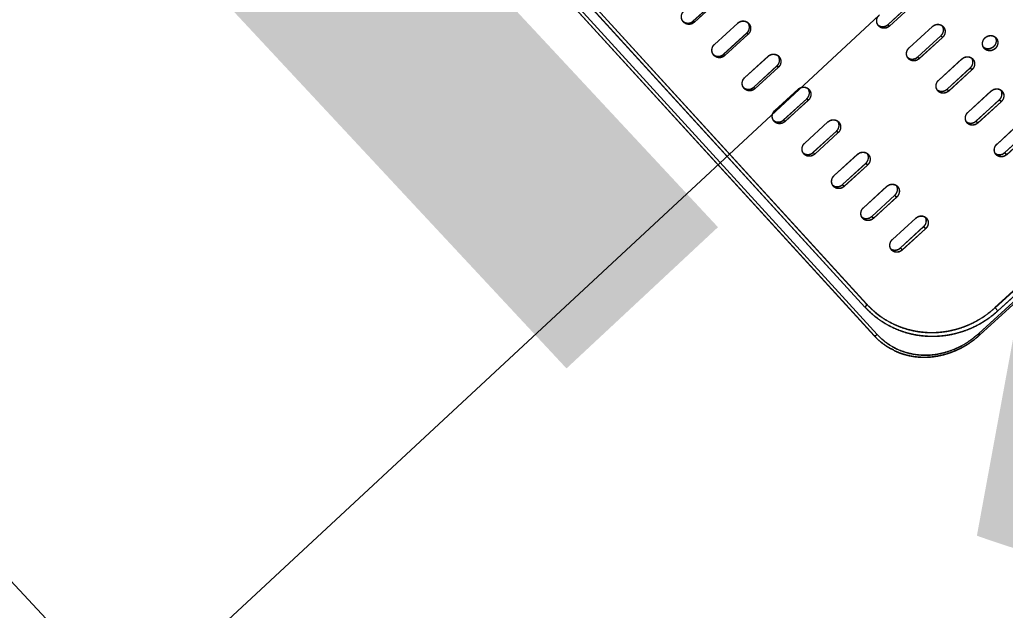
# Model space of a CAD drawing. Header units: millimetres. Extents: x -71377 to 516042, y -145869 to 441446.
# Drawn here: x 208129 to 208756, y 208768 to 209143 of the extents above; entities that cross this region are included whole.
import ezdxf

# ---------------------------------------------------------------- set-up
doc = ezdxf.new("R2010")
doc.units = ezdxf.units.MM
doc.header["$LTSCALE"] = 1000
doc.linetypes.add('_점선_M_', pattern=[3, 1.5, -1.5])
doc.linetypes.add('IMPORT-DASHEDX2 _4_', pattern=[152.4, 101.6, -50.8])
for name, color, linetype, lineweight in [('05', 5, 'IMPORT-DASHEDX2 _4_', 5), ('06', 6, 'Continuous', 5), ('A-text-1', 3, 'Continuous', 5), ('AA_dash_M_', 7, '_점선_M_', 5), ('조경라인_dwg', 8, 'Continuous', 5)]:
    doc.layers.add(name, color=color, linetype=linetype, lineweight=lineweight)
doc.styles.add('나눔고딕_3', font='NanumGothic.ttf', dxfattribs={"height": 1400})

# ---------------------------------------------------------------- blocks, each defined once
blk = doc.blocks.new('조경라인_dwg-6847807-지반층 배치도')
at = {"layer": '05', "flags": 128}
for points in [[(208159.47, 209504.22), (208672.49, 208942.36), (208672.63, 208942.26), (208672.82, 208942.22), (208673.05, 208942.23), (208673.32, 208942.31), (208673.62, 208942.43), (208673.93, 208942.61), (208674.24, 208942.83), (208674.54, 208943.08), (208160.58, 209505.82), (208674.51, 208942.96), (208674.21, 208942.71), (208673.9, 208942.5), (208673.59, 208942.32), (208673.29, 208942.19), (208673.02, 208942.12), (208672.79, 208942.11), (208672.6, 208942.15), (208672.46, 208942.24), (208159.44, 209504.11)], [(208178.12, 209495.66), (208666.69, 208960.42), (208178.09, 209495.55)], [(208666.72, 208960.53), (208667, 208960.81), (208667.25, 208961.09), (208667.45, 208961.38), (208667.61, 208961.66), (208667.71, 208961.92), (208667.75, 208962.15), (208667.73, 208962.34), (208667.65, 208962.48), (208179.87, 209496.55), (208667.62, 208962.37), (208667.7, 208962.23), (208667.72, 208962.04), (208667.68, 208961.81), (208667.58, 208961.55), (208667.42, 208961.27), (208667.22, 208960.98), (208666.97, 208960.69), (208666.69, 208960.42)], [(208557.5, 209142.44), (208572.27, 209155.92), (208572.95, 209155.19), (208558.18, 209141.7), (208557.47, 209142.33), (208572.24, 209155.81), (208572.92, 209155.07), (208558.15, 209141.59), (208557.47, 209142.33)], [(208681.41, 209140.22), (208696.18, 209153.7), (208697.08, 209152.71), (208682.31, 209139.23), (208681.37, 209140.1), (208696.14, 209153.59), (208697.05, 209152.6), (208682.28, 209139.11), (208681.37, 209140.1)], [(208585.77, 209141.14), (208570.97, 209127.54), (208585.74, 209141.03)], [(208709.62, 209138.97), (208694.82, 209125.38), (208709.59, 209138.86)], [(208576.79, 209121.32), (208591.56, 209134.81), (208592.31, 209133.98), (208577.54, 209120.5), (208576.75, 209121.21), (208591.52, 209134.7), (208592.28, 209133.87), (208577.51, 209120.39), (208576.75, 209121.21)], [(208700.26, 209119.57), (208715.02, 209133.06), (208716, 209131.98), (208701.24, 209118.5), (208700.22, 209119.46), (208714.99, 209132.95), (208715.97, 209131.87), (208701.2, 209118.39), (208700.22, 209119.46)], [(208605.05, 209120.03), (208590.25, 209106.43), (208605.02, 209119.92)], [(208728.44, 209118.37), (208713.64, 209104.77), (208728.4, 209118.26)], [(208595.94, 209100.35), (208610.71, 209113.83), (208611.53, 209112.93), (208596.76, 209099.44), (208595.9, 209100.24), (208610.67, 209113.72), (208611.5, 209112.81), (208596.73, 209099.33), (208595.9, 209100.24)], [(208718.93, 209099.11), (208733.7, 209112.6), (208734.76, 209111.45), (208719.99, 209097.96), (208718.9, 209099), (208733.67, 209112.49), (208734.73, 209111.33), (208719.96, 209097.85), (208718.9, 209099)], [(208913.64, 209109.91), (208913.48, 209110.08), (208749.3, 208960.17), (208749.46, 208960), (208751.31, 208958.12), (208915.49, 209108.03), (208913.64, 209109.91), (208749.46, 208960), (208751.28, 208958.01), (208915.46, 209107.92), (208913.64, 209109.91), (208749.49, 208960.11), (208749.33, 208960.28), (208913.52, 209110.19), (208913.67, 209110.02)], [(208624.18, 209099.08), (208609.38, 209085.48), (208624.15, 209098.96)], [(208747.07, 209097.96), (208732.27, 209084.36), (208747.04, 209097.85)], [(208614.94, 209079.53), (208629.71, 209093.02), (208630.62, 209092.03), (208615.85, 209078.54), (208614.91, 209079.42), (208629.68, 209092.91), (208630.59, 209091.91), (208615.82, 209078.43), (208614.91, 209079.42)], [(208737.43, 209078.86), (208752.2, 209092.34), (208753.33, 209091.11), (208738.56, 209077.62), (208737.4, 209078.75), (208752.17, 209092.23), (208753.3, 209090.99), (208738.53, 209077.51), (208737.4, 209078.75)], [(208643.16, 209078.29), (208628.36, 209064.69), (208643.13, 209078.18)], [(208765.51, 209077.76), (208750.71, 209064.17), (208765.48, 209077.65)], [(208633.79, 209058.89), (208648.56, 209072.37), (208649.54, 209071.3), (208634.77, 209057.81), (208633.76, 209058.78), (208648.53, 209072.26), (208649.51, 209071.19), (208634.74, 209057.7), (208633.76, 209058.78)], [(208755.73, 209058.81), (208770.5, 209072.3), (208771.7, 209070.98), (208756.93, 209057.5), (208755.7, 209058.7), (208770.47, 209072.19), (208771.67, 209070.87), (208756.9, 209057.39), (208755.7, 209058.7)], [(208661.97, 209057.68), (208647.17, 209044.09), (208661.94, 209057.57)], [(208652.47, 209038.43), (208667.24, 209051.92), (208668.3, 209050.76), (208653.53, 209037.27), (208652.44, 209038.32), (208667.21, 209051.8), (208668.26, 209050.65), (208653.49, 209037.16), (208652.44, 209038.32)], [(208680.61, 209037.28), (208665.81, 209023.68), (208680.58, 209037.16)], [(208699.05, 209017.08), (208684.25, 209003.48), (208699.02, 209016.97)]]:
    blk.add_lwpolyline(points, dxfattribs=at)
for points in [[(208931.01, 209118.82), (208739.04, 208943.62), (208739.77, 208942.82), (208931.77, 209118.14), (208931.05, 209118.93), (208739.01, 208943.51), (208739.73, 208942.71), (208931.74, 209118.02)], [(208672.1, 209016.94), (208670.94, 209018.06), (208672.07, 209016.82), (208686.83, 209030.31), (208685.71, 209031.55), (208670.97, 209018.17), (208685.74, 209031.66), (208686.87, 209030.42)], [(208690.47, 208996.81), (208689.24, 208998.02), (208690.44, 208996.7), (208705.21, 209010.19), (208704.01, 209011.5), (208689.27, 208998.13), (208704.04, 209011.61), (208705.24, 209010.3)]]:
    blk.add_lwpolyline(points, close=True, dxfattribs=at)
at = {"layer": '05'}
for points, knots in [([(208551.17, 209141.82), (208550.84, 209142.26), (208550.18, 209143.14), (208549.83, 209144.8), (208550.03, 209146.47), (208550.67, 209147.85), (208551.32, 209148.52), (208551.57, 209148.79)], [0, 0, 0, 0, 0.214693, 0.429386, 0.64408, 0.858771, 1, 1, 1, 1]), ([(208551.2, 209141.93), (208550.87, 209142.37), (208550.21, 209143.25), (208549.87, 209144.91), (208550.06, 209146.58), (208550.7, 209147.96), (208551.35, 209148.63), (208551.6, 209148.9)], [0, 0, 0, 0, 0.214693, 0.429386, 0.64408, 0.858771, 1, 1, 1, 1]), ([(208675.37, 209139.27), (208675.05, 209139.7), (208674.41, 209140.57), (208674.08, 209142.2), (208674.29, 209143.86), (208674.94, 209145.23), (208675.59, 209145.9), (208675.84, 209146.16)], [0, 0, 0, 0, 0.214692, 0.429385, 0.644077, 0.858772, 1, 1, 1, 1]), ([(208675.4, 209139.38), (208675.08, 209139.81), (208674.44, 209140.68), (208674.11, 209142.32), (208674.32, 209143.97), (208674.97, 209145.34), (208675.62, 209146.01), (208675.87, 209146.28)], [0, 0, 0, 0, 0.214692, 0.429385, 0.644077, 0.858772, 1, 1, 1, 1]), ([(208550.9, 209142.24), (208551.18, 209141.99), (208551.88, 209141.38), (208553.35, 209140.96), (208555.03, 209141), (208556.46, 209141.51), (208557.18, 209142.1), (208557.47, 209142.33)], [0, 0, 0, 0, 0.158727, 0.388721, 0.618715, 0.848706, 1, 1, 1, 1]), ([(208550.93, 209142.36), (208551.21, 209142.11), (208551.91, 209141.49), (208553.38, 209141.07), (208555.06, 209141.11), (208556.49, 209141.63), (208557.22, 209142.21), (208557.5, 209142.44)], [0, 0, 0, 0, 0.158727, 0.388721, 0.618715, 0.848706, 1, 1, 1, 1]), ([(208558.15, 209141.59), (208557.7, 209141.25), (208556.79, 209140.57), (208555.12, 209140.18), (208553.45, 209140.33), (208552.08, 209140.94), (208551.43, 209141.57), (208551.17, 209141.82)], [0, 0, 0, 0, 0.214695, 0.429387, 0.644079, 0.858774, 1, 1, 1, 1]), ([(208558.18, 209141.7), (208557.73, 209141.36), (208556.82, 209140.68), (208555.15, 209140.29), (208553.48, 209140.44), (208552.12, 209141.05), (208551.46, 209141.68), (208551.2, 209141.93)], [0, 0, 0, 0, 0.214695, 0.429387, 0.644079, 0.858774, 1, 1, 1, 1]), ([(208585.74, 209141.03), (208586.19, 209141.37), (208587.1, 209142.05), (208588.77, 209142.44), (208590.43, 209142.29), (208591.79, 209141.69), (208592.44, 209141.07), (208592.7, 209140.82)], [0, 0, 0, 0, 0.214695, 0.429387, 0.644079, 0.858773, 1, 1, 1, 1]), ([(208585.77, 209141.14), (208586.23, 209141.48), (208587.13, 209142.16), (208588.8, 209142.55), (208590.46, 209142.4), (208591.82, 209141.8), (208592.48, 209141.18), (208592.73, 209140.93)], [0, 0, 0, 0, 0.214695, 0.429387, 0.644079, 0.858773, 1, 1, 1, 1]), ([(208591.52, 209134.7), (208591.9, 209135.11), (208592.66, 209135.95), (208593.21, 209137.58), (208593.2, 209139.24), (208592.82, 209140.49), (208592.38, 209141.05), (208592.28, 209141.19)], [0, 0, 0, 0, 0.231854, 0.463704, 0.695555, 0.927408, 1, 1, 1, 1]), ([(208591.56, 209134.81), (208591.93, 209135.23), (208592.69, 209136.06), (208593.24, 209137.69), (208593.24, 209139.35), (208592.85, 209140.6), (208592.42, 209141.16), (208592.31, 209141.3)], [0, 0, 0, 0, 0.231854, 0.463704, 0.695555, 0.927408, 1, 1, 1, 1]), ([(208592.7, 209140.82), (208593.03, 209140.38), (208593.68, 209139.5), (208594.02, 209137.85), (208593.82, 209136.18), (208593.18, 209134.81), (208592.53, 209134.14), (208592.28, 209133.87)], [0, 0, 0, 0, 0.214691, 0.429382, 0.644075, 0.858772, 1, 1, 1, 1]), ([(208592.73, 209140.93), (208593.06, 209140.49), (208593.71, 209139.61), (208594.06, 209137.96), (208593.86, 209136.3), (208593.21, 209134.92), (208592.56, 209134.25), (208592.31, 209133.98)], [0, 0, 0, 0, 0.214691, 0.429382, 0.644075, 0.858772, 1, 1, 1, 1]), ([(208675.01, 209139.84), (208675.24, 209139.64), (208675.88, 209139.09), (208677.28, 209138.71), (208678.94, 209138.76), (208680.36, 209139.29), (208681.09, 209139.87), (208681.37, 209140.1)], [0, 0, 0, 0, 0.1359502, 0.3721691, 0.608389, 0.8446109, 1, 1, 1, 1]), ([(208675.04, 209139.95), (208675.27, 209139.75), (208675.92, 209139.2), (208677.31, 209138.82), (208678.97, 209138.87), (208680.39, 209139.4), (208681.12, 209139.99), (208681.41, 209140.22)], [0, 0, 0, 0, 0.1359502, 0.3721691, 0.608389, 0.8446109, 1, 1, 1, 1]), ([(208682.28, 209139.11), (208681.83, 209138.77), (208680.93, 209138.09), (208679.27, 209137.69), (208677.62, 209137.82), (208676.27, 209138.41), (208675.63, 209139.02), (208675.37, 209139.27)], [0, 0, 0, 0, 0.214692, 0.429386, 0.644079, 0.858773, 1, 1, 1, 1]), ([(208682.31, 209139.23), (208681.86, 209138.89), (208680.96, 209138.21), (208679.3, 209137.8), (208677.65, 209137.93), (208676.3, 209138.52), (208675.66, 209139.13), (208675.4, 209139.38)], [0, 0, 0, 0, 0.214692, 0.429386, 0.644079, 0.858773, 1, 1, 1, 1]), ([(208709.59, 209138.86), (208710.04, 209139.2), (208710.94, 209139.88), (208712.6, 209140.29), (208714.25, 209140.17), (208715.59, 209139.59), (208716.22, 209138.98), (208716.48, 209138.74)], [0, 0, 0, 0, 0.214695, 0.429385, 0.64408, 0.858773, 1, 1, 1, 1]), ([(208709.62, 209138.97), (208710.07, 209139.31), (208710.97, 209140), (208712.63, 209140.4), (208714.28, 209140.28), (208715.62, 209139.7), (208716.26, 209139.09), (208716.51, 209138.85)], [0, 0, 0, 0, 0.214695, 0.429385, 0.64408, 0.858773, 1, 1, 1, 1]), ([(208714.99, 209132.95), (208715.37, 209133.36), (208716.13, 209134.2), (208716.69, 209135.81), (208716.71, 209137.45), (208716.37, 209138.62), (208715.99, 209139.13), (208715.92, 209139.22)], [0, 0, 0, 0, 0.238227, 0.476449, 0.714676, 0.9529, 1, 1, 1, 1]), ([(208715.02, 209133.06), (208715.4, 209133.48), (208716.16, 209134.31), (208716.72, 209135.92), (208716.74, 209137.56), (208716.4, 209138.74), (208716.02, 209139.24), (208715.96, 209139.33)], [0, 0, 0, 0, 0.238227, 0.476449, 0.714676, 0.9529, 1, 1, 1, 1]), ([(208716.48, 209138.74), (208716.79, 209138.31), (208717.43, 209137.45), (208717.75, 209135.82), (208717.53, 209134.17), (208716.88, 209132.81), (208716.23, 209132.14), (208715.97, 209131.87)], [0, 0, 0, 0, 0.214692, 0.429385, 0.644077, 0.858772, 1, 1, 1, 1]), ([(208716.51, 209138.85), (208716.83, 209138.42), (208717.46, 209137.56), (208717.78, 209135.93), (208717.56, 209134.29), (208716.91, 209132.92), (208716.26, 209132.25), (208716, 209131.98)], [0, 0, 0, 0, 0.214692, 0.429385, 0.644077, 0.858772, 1, 1, 1, 1]), ([(208749.5, 209124.82), (208749.21, 209124.56), (208748.44, 209123.99), (208747.02, 209123.46), (208745.36, 209123.4), (208743.81, 209123.89), (208742.54, 209124.88), (208741.7, 209126.25), (208741.38, 209127.85), (208741.63, 209129.5), (208742.29, 209130.84), (208742.93, 209131.49), (208743.17, 209131.74)], [0.5, 0.5, 0.5, 0.5, 0.5368856, 0.5905739, 0.6442621, 0.6979511, 0.7516397, 0.8053279, 0.8590164, 0.9127046, 0.966394, 1, 1, 1, 1]), ([(208749.53, 209124.93), (208749.24, 209124.67), (208748.47, 209124.11), (208747.05, 209123.57), (208745.39, 209123.51), (208743.84, 209124), (208742.57, 209124.99), (208741.73, 209126.36), (208741.42, 209127.97), (208741.66, 209129.61), (208742.32, 209130.95), (208742.96, 209131.6), (208743.21, 209131.86)], [0.5, 0.5, 0.5, 0.5, 0.5368856, 0.5905739, 0.6442621, 0.6979511, 0.7516397, 0.8053279, 0.8590164, 0.9127046, 0.966394, 1, 1, 1, 1]), ([(208749.42, 209132.15), (208749.64, 209131.76), (208750.11, 209130.91), (208750.21, 209129.34), (208749.81, 209127.72), (208748.88, 209126.29), (208747.55, 209125.21), (208745.96, 209124.61), (208744.32, 209124.57), (208742.99, 209124.91), (208742.41, 209125.42), (208742.22, 209125.58)], [0, 0, 0, 0, 0.1013752, 0.2217655, 0.3421569, 0.462548, 0.5829395, 0.7033299, 0.8237198, 0.9441118, 1, 1, 1, 1]), ([(208749.45, 209132.27), (208749.67, 209131.88), (208750.15, 209131.02), (208750.24, 209129.45), (208749.84, 209127.83), (208748.91, 209126.4), (208747.58, 209125.32), (208745.99, 209124.72), (208744.35, 209124.68), (208743.03, 209125.03), (208742.44, 209125.53), (208742.25, 209125.69)], [0, 0, 0, 0, 0.1013752, 0.2217655, 0.3421569, 0.462548, 0.5829395, 0.7033299, 0.8237198, 0.9441118, 1, 1, 1, 1]), ([(208743.17, 209131.74), (208743.62, 209132.08), (208744.52, 209132.77), (208746.18, 209133.18), (208747.82, 209133.06), (208749.3, 209132.4), (208750.45, 209131.28), (208751.13, 209129.82), (208751.27, 209128.19), (208750.86, 209126.56), (208750.15, 209125.46), (208749.63, 209124.94), (208749.5, 209124.82)], [0, 0, 0, 0, 0.0536882, 0.1073771, 0.1610655, 0.2147545, 0.268443, 0.3221314, 0.3758195, 0.4295083, 0.4831969, 0.5, 0.5, 0.5, 0.5]), ([(208743.21, 209131.86), (208743.66, 209132.2), (208744.56, 209132.88), (208746.21, 209133.29), (208747.85, 209133.18), (208749.33, 209132.52), (208750.48, 209131.39), (208751.16, 209129.93), (208751.31, 209128.3), (208750.89, 209126.68), (208750.18, 209125.57), (208749.66, 209125.05), (208749.53, 209124.93)], [0, 0, 0, 0, 0.0536882, 0.1073771, 0.1610655, 0.2147545, 0.268443, 0.3221314, 0.3758195, 0.4295083, 0.4831969, 0.5, 0.5, 0.5, 0.5]), ([(208570.55, 209120.59), (208570.22, 209121.03), (208569.57, 209121.91), (208569.23, 209123.56), (208569.42, 209125.23), (208570.07, 209126.61), (208570.72, 209127.28), (208570.97, 209127.54)], [0, 0, 0, 0, 0.214693, 0.429386, 0.64408, 0.858771, 1, 1, 1, 1]), ([(208570.58, 209120.7), (208570.25, 209121.14), (208569.6, 209122.02), (208569.26, 209123.67), (208569.46, 209125.34), (208570.1, 209126.72), (208570.75, 209127.39), (208571, 209127.65)], [0, 0, 0, 0, 0.214693, 0.429386, 0.64408, 0.858771, 1, 1, 1, 1]), ([(208694.32, 209118.51), (208694, 209118.94), (208693.37, 209119.8), (208693.05, 209121.43), (208693.26, 209123.07), (208693.92, 209124.44), (208694.57, 209125.11), (208694.82, 209125.38)], [0, 0, 0, 0, 0.214692, 0.429384, 0.644078, 0.858772, 1, 1, 1, 1]), ([(208694.35, 209118.62), (208694.04, 209119.05), (208693.4, 209119.91), (208693.08, 209121.54), (208693.29, 209123.19), (208693.95, 209124.55), (208694.6, 209125.22), (208694.85, 209125.49)], [0, 0, 0, 0, 0.214692, 0.429384, 0.644078, 0.858772, 1, 1, 1, 1]), ([(208570.25, 209121.07), (208570.51, 209120.83), (208571.2, 209120.24), (208572.64, 209119.84), (208574.31, 209119.87), (208575.74, 209120.4), (208576.47, 209120.98), (208576.75, 209121.21)], [0, 0, 0, 0, 0.151374, 0.383378, 0.615382, 0.847384, 1, 1, 1, 1]), ([(208570.28, 209121.18), (208570.55, 209120.95), (208571.23, 209120.35), (208572.67, 209119.95), (208574.34, 209119.99), (208575.77, 209120.51), (208576.5, 209121.09), (208576.79, 209121.32)], [0, 0, 0, 0, 0.151374, 0.383378, 0.615382, 0.847384, 1, 1, 1, 1]), ([(208577.51, 209120.39), (208577.05, 209120.05), (208576.15, 209119.37), (208574.48, 209118.97), (208572.82, 209119.12), (208571.46, 209119.72), (208570.81, 209120.34), (208570.55, 209120.59)], [0, 0, 0, 0, 0.214695, 0.429386, 0.644079, 0.858773, 1, 1, 1, 1]), ([(208577.54, 209120.5), (208577.09, 209120.16), (208576.18, 209119.48), (208574.51, 209119.09), (208572.85, 209119.23), (208571.49, 209119.83), (208570.84, 209120.45), (208570.58, 209120.7)], [0, 0, 0, 0, 0.214695, 0.429386, 0.644079, 0.858773, 1, 1, 1, 1]), ([(208605.02, 209119.92), (208605.47, 209120.26), (208606.37, 209120.94), (208608.04, 209121.33), (208609.69, 209121.2), (208611.05, 209120.6), (208611.7, 209119.98), (208611.95, 209119.74)], [0, 0, 0, 0, 0.214695, 0.429386, 0.644079, 0.858773, 1, 1, 1, 1]), ([(208605.05, 209120.03), (208605.5, 209120.37), (208606.4, 209121.05), (208608.07, 209121.45), (208609.73, 209121.31), (208611.08, 209120.71), (208611.73, 209120.09), (208611.99, 209119.85)], [0, 0, 0, 0, 0.214695, 0.429386, 0.644079, 0.858773, 1, 1, 1, 1]), ([(208610.67, 209113.72), (208611.05, 209114.14), (208611.81, 209114.98), (208612.36, 209116.6), (208612.36, 209118.26), (208611.99, 209119.48), (208611.58, 209120.02), (208611.49, 209120.14)], [0, 0, 0, 0, 0.233908, 0.467812, 0.701717, 0.935624, 1, 1, 1, 1]), ([(208610.71, 209113.83), (208611.08, 209114.25), (208611.84, 209115.09), (208612.39, 209116.71), (208612.4, 209118.37), (208612.03, 209119.59), (208611.61, 209120.14), (208611.52, 209120.25)], [0, 0, 0, 0, 0.233908, 0.467812, 0.701717, 0.935624, 1, 1, 1, 1]), ([(208611.95, 209119.74), (208612.28, 209119.3), (208612.92, 209118.43), (208613.26, 209116.78), (208613.06, 209115.12), (208612.41, 209113.75), (208611.76, 209113.08), (208611.5, 209112.81)], [0, 0, 0, 0, 0.21469, 0.429382, 0.644075, 0.858772, 1, 1, 1, 1]), ([(208611.99, 209119.85), (208612.31, 209119.41), (208612.96, 209118.54), (208613.29, 209116.89), (208613.09, 209115.23), (208612.44, 209113.86), (208611.79, 209113.19), (208611.53, 209112.93)], [0, 0, 0, 0, 0.21469, 0.429382, 0.644075, 0.858772, 1, 1, 1, 1]), ([(208693.93, 209119.13), (208694.15, 209118.95), (208694.77, 209118.42), (208696.14, 209118.06), (208697.79, 209118.11), (208699.21, 209118.65), (208699.94, 209119.23), (208700.22, 209119.46)], [0, 0, 0, 0, 0.127834, 0.366272, 0.604711, 0.843151, 1, 1, 1, 1]), ([(208693.96, 209119.24), (208694.18, 209119.06), (208694.8, 209118.53), (208696.17, 209118.17), (208697.82, 209118.22), (208699.24, 209118.76), (208699.97, 209119.34), (208700.26, 209119.57)], [0, 0, 0, 0, 0.127834, 0.366272, 0.604711, 0.843151, 1, 1, 1, 1]), ([(208701.2, 209118.39), (208700.75, 209118.05), (208699.85, 209117.37), (208698.2, 209116.96), (208696.55, 209117.08), (208695.21, 209117.66), (208694.58, 209118.27), (208694.32, 209118.51)], [0, 0, 0, 0, 0.214692, 0.429387, 0.644079, 0.858773, 1, 1, 1, 1]), ([(208701.24, 209118.5), (208700.78, 209118.16), (208699.88, 209117.48), (208698.23, 209117.07), (208696.58, 209117.19), (208695.25, 209117.77), (208694.61, 209118.38), (208694.35, 209118.62)], [0, 0, 0, 0, 0.214692, 0.429387, 0.644079, 0.858773, 1, 1, 1, 1]), ([(208728.4, 209118.26), (208728.85, 209118.6), (208729.76, 209119.28), (208731.41, 209119.69), (208733.05, 209119.58), (208734.38, 209119.01), (208735.01, 209118.4), (208735.26, 209118.16)], [0, 0, 0, 0, 0.214695, 0.429386, 0.64408, 0.858773, 1, 1, 1, 1]), ([(208728.44, 209118.37), (208728.89, 209118.71), (208729.79, 209119.39), (208731.44, 209119.8), (208733.08, 209119.69), (208734.41, 209119.12), (208735.04, 209118.51), (208735.29, 209118.28)], [0, 0, 0, 0, 0.214695, 0.429386, 0.64408, 0.858773, 1, 1, 1, 1]), ([(208733.67, 209112.49), (208734.05, 209112.91), (208734.81, 209113.74), (208735.38, 209115.35), (208735.4, 209116.98), (208735.08, 209118.12), (208734.71, 209118.61), (208734.67, 209118.68)], [0, 0, 0, 0, 0.240506, 0.481007, 0.721512, 0.962016, 1, 1, 1, 1]), ([(208733.7, 209112.6), (208734.08, 209113.02), (208734.84, 209113.85), (208735.41, 209115.46), (208735.43, 209117.09), (208735.11, 209118.24), (208734.75, 209118.72), (208734.7, 209118.79)], [0, 0, 0, 0, 0.240506, 0.481007, 0.721512, 0.962016, 1, 1, 1, 1]), ([(208735.29, 209118.28), (208735.61, 209117.85), (208736.24, 209117), (208736.55, 209115.38), (208736.32, 209113.74), (208735.66, 209112.38), (208735.02, 209111.71), (208734.76, 209111.45)], [0, 0, 0, 0, 0.214692, 0.429384, 0.644078, 0.858772, 1, 1, 1, 1]), ([(208735.26, 209118.16), (208735.58, 209117.74), (208736.2, 209116.88), (208736.51, 209115.27), (208736.29, 209113.63), (208735.63, 209112.27), (208734.98, 209111.6), (208734.73, 209111.33)], [0, 0, 0, 0, 0.214692, 0.429384, 0.644078, 0.858772, 1, 1, 1, 1]), ([(208589.8, 209099.51), (208589.48, 209099.94), (208588.83, 209100.82), (208588.49, 209102.46), (208588.69, 209104.12), (208589.34, 209105.5), (208589.99, 209106.17), (208590.25, 209106.43)], [0, 0, 0, 0, 0.214693, 0.429386, 0.64408, 0.858771, 1, 1, 1, 1]), ([(208589.83, 209099.62), (208589.51, 209100.06), (208588.86, 209100.93), (208588.52, 209102.58), (208588.73, 209104.24), (208589.37, 209105.61), (208590.02, 209106.28), (208590.28, 209106.54)], [0, 0, 0, 0, 0.214693, 0.429386, 0.64408, 0.858771, 1, 1, 1, 1]), ([(208589.47, 209100.03), (208589.72, 209099.82), (208590.38, 209099.24), (208591.8, 209098.85), (208593.46, 209098.9), (208594.89, 209099.42), (208595.62, 209100), (208595.9, 209100.24)], [0, 0, 0, 0, 0.143789, 0.377866, 0.611944, 0.84602, 1, 1, 1, 1]), ([(208589.5, 209100.15), (208589.75, 209099.93), (208590.41, 209099.36), (208591.83, 209098.96), (208593.5, 209099.01), (208594.92, 209099.53), (208595.65, 209100.12), (208595.94, 209100.35)], [0, 0, 0, 0, 0.143789, 0.377866, 0.611944, 0.84602, 1, 1, 1, 1]), ([(208596.73, 209099.33), (208596.28, 209098.99), (208595.38, 209098.31), (208593.72, 209097.91), (208592.06, 209098.05), (208590.7, 209098.64), (208590.06, 209099.26), (208589.8, 209099.51)], [0, 0, 0, 0, 0.214695, 0.429387, 0.644079, 0.858773, 1, 1, 1, 1]), ([(208596.76, 209099.44), (208596.31, 209099.1), (208595.41, 209098.42), (208593.75, 209098.02), (208592.09, 209098.16), (208590.74, 209098.75), (208590.09, 209099.37), (208589.83, 209099.62)], [0, 0, 0, 0, 0.214695, 0.429387, 0.644079, 0.858773, 1, 1, 1, 1]), ([(208624.15, 209098.96), (208624.6, 209099.3), (208625.5, 209099.98), (208627.16, 209100.39), (208628.82, 209100.25), (208630.16, 209099.67), (208630.81, 209099.05), (208631.06, 209098.81)], [0, 0, 0, 0, 0.214695, 0.429387, 0.644079, 0.858773, 1, 1, 1, 1]), ([(208624.18, 209099.08), (208624.63, 209099.42), (208625.53, 209100.1), (208627.19, 209100.5), (208628.85, 209100.36), (208630.19, 209099.78), (208630.84, 209099.16), (208631.09, 209098.92)], [0, 0, 0, 0, 0.214695, 0.429387, 0.644079, 0.858773, 1, 1, 1, 1]), ([(208713.11, 209097.94), (208712.79, 209098.36), (208712.16, 209099.22), (208711.85, 209100.84), (208712.07, 209102.47), (208712.73, 209103.84), (208713.38, 209104.51), (208713.64, 209104.77)], [0, 0, 0, 0, 0.214692, 0.429384, 0.644077, 0.858772, 1, 1, 1, 1]), ([(208713.14, 209098.05), (208712.82, 209098.47), (208712.19, 209099.33), (208711.88, 209100.95), (208712.1, 209102.59), (208712.76, 209103.95), (208713.41, 209104.62), (208713.67, 209104.88)], [0, 0, 0, 0, 0.214692, 0.429384, 0.644077, 0.858772, 1, 1, 1, 1]), ([(208629.68, 209092.91), (208630.06, 209093.32), (208630.82, 209094.16), (208631.37, 209095.78), (208631.38, 209097.43), (208631.03, 209098.62), (208630.63, 209099.15), (208630.55, 209099.25)], [0, 0, 0, 0, 0.23603, 0.472056, 0.708082, 0.944111, 1, 1, 1, 1]), ([(208629.71, 209093.02), (208630.09, 209093.43), (208630.85, 209094.27), (208631.41, 209095.89), (208631.41, 209097.54), (208631.06, 209098.73), (208630.66, 209099.26), (208630.58, 209099.36)], [0, 0, 0, 0, 0.23603, 0.472056, 0.708082, 0.944111, 1, 1, 1, 1]), ([(208631.06, 209098.81), (208631.38, 209098.37), (208632.02, 209097.51), (208632.35, 209095.87), (208632.14, 209094.22), (208631.49, 209092.85), (208630.84, 209092.18), (208630.59, 209091.91)], [0, 0, 0, 0, 0.214691, 0.429382, 0.644075, 0.858772, 1, 1, 1, 1]), ([(208631.09, 209098.92), (208631.41, 209098.49), (208632.06, 209097.62), (208632.38, 209095.98), (208632.17, 209094.33), (208631.52, 209092.96), (208630.87, 209092.29), (208630.62, 209092.03)], [0, 0, 0, 0, 0.214691, 0.429382, 0.644075, 0.858772, 1, 1, 1, 1]), ([(208712.68, 209098.61), (208712.88, 209098.44), (208713.49, 209097.93), (208714.83, 209097.59), (208716.47, 209097.65), (208717.89, 209098.19), (208718.62, 209098.77), (208718.9, 209099)], [0, 0, 0, 0, 0.119414, 0.360154, 0.600895, 0.841637, 1, 1, 1, 1]), ([(208712.72, 209098.72), (208712.92, 209098.55), (208713.52, 209098.04), (208714.86, 209097.7), (208716.5, 209097.76), (208717.92, 209098.3), (208718.65, 209098.88), (208718.93, 209099.11)], [0, 0, 0, 0, 0.119414, 0.360154, 0.600895, 0.841637, 1, 1, 1, 1]), ([(208719.96, 209097.85), (208719.51, 209097.51), (208718.61, 209096.83), (208716.96, 209096.41), (208715.32, 209096.53), (208713.99, 209097.09), (208713.36, 209097.7), (208713.11, 209097.94)], [0, 0, 0, 0, 0.214691, 0.429386, 0.644079, 0.858773, 1, 1, 1, 1]), ([(208719.99, 209097.96), (208719.54, 209097.62), (208718.64, 209096.94), (208716.99, 209096.52), (208715.35, 209096.64), (208714.02, 209097.21), (208713.39, 209097.81), (208713.14, 209098.05)], [0, 0, 0, 0, 0.214691, 0.429386, 0.644079, 0.858773, 1, 1, 1, 1]), ([(208747.04, 209097.85), (208747.49, 209098.19), (208748.39, 209098.87), (208750.04, 209099.29), (208751.67, 209099.18), (208752.99, 209098.62), (208753.61, 209098.03), (208753.86, 209097.79)], [0, 0, 0, 0, 0.214695, 0.429386, 0.64408, 0.858773, 1, 1, 1, 1]), ([(208747.07, 209097.96), (208747.52, 209098.3), (208748.42, 209098.98), (208750.07, 209099.4), (208751.7, 209099.29), (208753.02, 209098.73), (208753.65, 209098.14), (208753.9, 209097.9)], [0, 0, 0, 0, 0.214695, 0.429386, 0.64408, 0.858773, 1, 1, 1, 1]), ([(208752.17, 209092.23), (208752.55, 209092.65), (208753.31, 209093.48), (208753.88, 209095.08), (208753.91, 209096.7), (208753.61, 209097.82), (208753.26, 209098.29), (208753.22, 209098.34)], [0, 0, 0, 0, 0.242875, 0.485744, 0.728618, 0.971492, 1, 1, 1, 1]), ([(208752.2, 209092.34), (208752.58, 209092.76), (208753.34, 209093.59), (208753.91, 209095.2), (208753.94, 209096.82), (208753.64, 209097.94), (208753.29, 209098.4), (208753.26, 209098.45)], [0, 0, 0, 0, 0.242875, 0.485744, 0.728618, 0.971492, 1, 1, 1, 1]), ([(208753.86, 209097.79), (208754.17, 209097.37), (208754.8, 209096.52), (208755.1, 209094.92), (208754.87, 209093.29), (208754.2, 209091.93), (208753.55, 209091.26), (208753.3, 209090.99)], [0, 0, 0, 0, 0.214693, 0.429385, 0.644078, 0.858772, 1, 1, 1, 1]), ([(208753.9, 209097.9), (208754.21, 209097.48), (208754.83, 209096.63), (208755.13, 209095.03), (208754.9, 209093.4), (208754.23, 209092.04), (208753.59, 209091.37), (208753.33, 209091.11)], [0, 0, 0, 0, 0.214693, 0.429385, 0.644078, 0.858772, 1, 1, 1, 1]), ([(208608.91, 209078.58), (208608.59, 209079.01), (208607.94, 209079.88), (208607.62, 209081.52), (208607.82, 209083.17), (208608.48, 209084.54), (208609.12, 209085.21), (208609.38, 209085.48)], [0, 0, 0, 0, 0.214694, 0.429386, 0.64408, 0.858771, 1, 1, 1, 1]), ([(208608.94, 209078.69), (208608.62, 209079.13), (208607.98, 209079.99), (208607.65, 209081.63), (208607.86, 209083.28), (208608.51, 209084.65), (208609.15, 209085.32), (208609.41, 209085.59)], [0, 0, 0, 0, 0.214694, 0.429386, 0.64408, 0.858771, 1, 1, 1, 1]), ([(208731.71, 209077.56), (208731.4, 209077.98), (208730.78, 209078.83), (208730.47, 209080.44), (208730.7, 209082.07), (208731.36, 209083.43), (208732.01, 209084.1), (208732.27, 209084.36)], [0, 0, 0, 0, 0.214692, 0.429384, 0.644077, 0.858772, 1, 1, 1, 1]), ([(208731.74, 209077.67), (208731.43, 209078.1), (208730.81, 209078.94), (208730.51, 209080.55), (208730.73, 209082.18), (208731.4, 209083.54), (208732.04, 209084.21), (208732.3, 209084.48)], [0, 0, 0, 0, 0.214692, 0.429384, 0.644077, 0.858772, 1, 1, 1, 1]), ([(208608.54, 209079.16), (208608.78, 209078.95), (208609.42, 209078.4), (208610.82, 209078.03), (208612.47, 209078.08), (208613.9, 209078.61), (208614.62, 209079.19), (208614.91, 209079.42)], [0, 0, 0, 0, 0.135951, 0.372171, 0.608392, 0.84461, 1, 1, 1, 1]), ([(208608.57, 209079.27), (208608.81, 209079.07), (208609.45, 209078.51), (208610.85, 209078.14), (208612.51, 209078.19), (208613.93, 209078.72), (208614.66, 209079.3), (208614.94, 209079.53)], [0, 0, 0, 0, 0.135951, 0.372171, 0.608392, 0.84461, 1, 1, 1, 1]), ([(208615.82, 209078.43), (208615.36, 209078.09), (208614.46, 209077.41), (208612.8, 209077.01), (208611.15, 209077.14), (208609.81, 209077.72), (208609.16, 209078.34), (208608.91, 209078.58)], [0, 0, 0, 0, 0.214695, 0.429386, 0.644079, 0.858773, 1, 1, 1, 1]), ([(208615.85, 209078.54), (208615.4, 209078.2), (208614.5, 209077.52), (208612.83, 209077.12), (208611.18, 209077.25), (208609.84, 209077.83), (208609.19, 209078.45), (208608.94, 209078.69)], [0, 0, 0, 0, 0.214695, 0.429386, 0.644079, 0.858773, 1, 1, 1, 1]), ([(208643.13, 209078.18), (208643.58, 209078.52), (208644.48, 209079.2), (208646.14, 209079.61), (208647.78, 209079.48), (208649.12, 209078.9), (208649.76, 209078.29), (208650.01, 209078.05)], [0, 0, 0, 0, 0.214695, 0.429386, 0.644078, 0.858773, 1, 1, 1, 1]), ([(208643.16, 209078.29), (208643.61, 209078.63), (208644.51, 209079.31), (208646.17, 209079.72), (208647.81, 209079.59), (208649.15, 209079.01), (208649.79, 209078.4), (208650.05, 209078.16)], [0, 0, 0, 0, 0.214695, 0.429386, 0.644078, 0.858773, 1, 1, 1, 1]), ([(208648.53, 209072.26), (208648.91, 209072.68), (208649.67, 209073.51), (208650.23, 209075.13), (208650.24, 209076.77), (208649.91, 209077.94), (208649.52, 209078.45), (208649.46, 209078.53)], [0, 0, 0, 0, 0.2382271, 0.4764499, 0.7146739, 0.9529002, 1, 1, 1, 1]), ([(208648.56, 209072.37), (208648.94, 209072.79), (208649.7, 209073.63), (208650.26, 209075.24), (208650.27, 209076.88), (208649.94, 209078.05), (208649.56, 209078.56), (208649.49, 209078.64)], [0, 0, 0, 0, 0.2382271, 0.4764499, 0.7146739, 0.9529002, 1, 1, 1, 1]), ([(208650.01, 209078.05), (208650.33, 209077.62), (208650.97, 209076.76), (208651.29, 209075.13), (208651.07, 209073.49), (208650.41, 209072.12), (208649.77, 209071.45), (208649.51, 209071.19)], [0, 0, 0, 0, 0.21469, 0.429383, 0.644074, 0.858772, 1, 1, 1, 1]), ([(208650.05, 209078.16), (208650.36, 209077.73), (208651, 209076.87), (208651.32, 209075.25), (208651.1, 209073.6), (208650.45, 209072.23), (208649.8, 209071.57), (208649.54, 209071.3)], [0, 0, 0, 0, 0.21469, 0.429383, 0.644074, 0.858772, 1, 1, 1, 1]), ([(208731.26, 209078.28), (208731.44, 209078.13), (208732.02, 209077.64), (208733.34, 209077.32), (208734.97, 209077.39), (208736.39, 209077.93), (208737.11, 209078.51), (208737.4, 209078.75)], [0, 0, 0, 0, 0.11066, 0.353794, 0.596927, 0.840063, 1, 1, 1, 1]), ([(208731.29, 209078.4), (208731.47, 209078.24), (208732.05, 209077.75), (208733.37, 209077.43), (208735, 209077.5), (208736.42, 209078.04), (208737.14, 209078.63), (208737.43, 209078.86)], [0, 0, 0, 0, 0.11066, 0.353794, 0.596927, 0.840063, 1, 1, 1, 1]), ([(208738.53, 209077.51), (208738.08, 209077.17), (208737.18, 209076.49), (208735.53, 209076.07), (208733.91, 209076.17), (208732.58, 209076.73), (208731.96, 209077.33), (208731.71, 209077.56)], [0, 0, 0, 0, 0.214691, 0.429386, 0.644078, 0.858772, 1, 1, 1, 1]), ([(208738.56, 209077.62), (208738.11, 209077.28), (208737.21, 209076.6), (208735.57, 209076.18), (208733.94, 209076.28), (208732.62, 209076.84), (208731.99, 209077.44), (208731.74, 209077.67)], [0, 0, 0, 0, 0.214691, 0.429386, 0.644078, 0.858772, 1, 1, 1, 1]), ([(208627.86, 209057.82), (208627.54, 209058.25), (208626.91, 209059.11), (208626.59, 209060.74), (208626.8, 209062.39), (208627.46, 209063.76), (208628.1, 209064.43), (208628.36, 209064.69)], [0, 0, 0, 0, 0.214694, 0.429386, 0.64408, 0.858771, 1, 1, 1, 1]), ([(208627.89, 209057.93), (208627.57, 209058.36), (208626.94, 209059.23), (208626.62, 209060.85), (208626.83, 209062.5), (208627.49, 209063.87), (208628.13, 209064.54), (208628.39, 209064.8)], [0, 0, 0, 0, 0.214694, 0.429386, 0.64408, 0.858771, 1, 1, 1, 1]), ([(208750.12, 209057.4), (208749.81, 209057.82), (208749.2, 209058.66), (208748.9, 209060.25), (208749.14, 209061.88), (208749.81, 209063.23), (208750.45, 209063.9), (208750.71, 209064.17)], [0, 0, 0, 0, 0.214692, 0.429384, 0.644077, 0.858772, 1, 1, 1, 1]), ([(208750.15, 209057.51), (208749.84, 209057.93), (208749.23, 209058.77), (208748.94, 209060.37), (208749.17, 209061.99), (208749.84, 209063.34), (208750.49, 209064.01), (208750.74, 209064.28)], [0, 0, 0, 0, 0.214692, 0.429384, 0.644077, 0.858772, 1, 1, 1, 1]), ([(208627.47, 209058.45), (208627.68, 209058.26), (208628.31, 209057.73), (208629.68, 209057.37), (208631.33, 209057.43), (208632.75, 209057.96), (208633.47, 209058.54), (208633.76, 209058.78)], [0, 0, 0, 0, 0.127836, 0.366275, 0.604714, 0.843151, 1, 1, 1, 1]), ([(208627.5, 209058.56), (208627.72, 209058.37), (208628.34, 209057.84), (208629.71, 209057.48), (208631.36, 209057.54), (208632.78, 209058.07), (208633.5, 209058.66), (208633.79, 209058.89)], [0, 0, 0, 0, 0.127836, 0.366275, 0.604714, 0.843151, 1, 1, 1, 1]), ([(208634.74, 209057.7), (208634.29, 209057.36), (208633.39, 209056.68), (208631.73, 209056.27), (208630.09, 209056.4), (208628.75, 209056.97), (208628.11, 209057.58), (208627.86, 209057.82)], [0, 0, 0, 0, 0.214695, 0.429387, 0.644079, 0.858773, 1, 1, 1, 1]), ([(208634.77, 209057.81), (208634.32, 209057.47), (208633.42, 209056.79), (208631.77, 209056.38), (208630.12, 209056.51), (208628.78, 209057.09), (208628.14, 209057.69), (208627.89, 209057.93)], [0, 0, 0, 0, 0.214695, 0.429387, 0.644079, 0.858773, 1, 1, 1, 1]), ([(208661.94, 209057.57), (208662.39, 209057.91), (208663.29, 209058.59), (208664.94, 209059.01), (208666.58, 209058.89), (208667.91, 209058.32), (208668.55, 209057.72), (208668.8, 209057.48)], [0, 0, 0, 0, 0.214695, 0.429386, 0.644079, 0.858773, 1, 1, 1, 1]), ([(208661.97, 209057.68), (208662.42, 209058.02), (208663.32, 209058.71), (208664.98, 209059.12), (208666.61, 209059), (208667.95, 209058.43), (208668.58, 209057.83), (208668.83, 209057.59)], [0, 0, 0, 0, 0.214695, 0.429386, 0.644079, 0.858773, 1, 1, 1, 1]), ([(208667.21, 209051.8), (208667.59, 209052.22), (208668.35, 209053.05), (208668.92, 209054.66), (208668.93, 209056.29), (208668.61, 209057.44), (208668.25, 209057.93), (208668.2, 209057.99)], [0, 0, 0, 0, 0.240506, 0.481008, 0.721511, 0.962016, 1, 1, 1, 1]), ([(208667.24, 209051.92), (208667.62, 209052.33), (208668.38, 209053.17), (208668.95, 209054.78), (208668.97, 209056.4), (208668.65, 209057.55), (208668.28, 209058.04), (208668.23, 209058.11)], [0, 0, 0, 0, 0.240506, 0.481008, 0.721511, 0.962016, 1, 1, 1, 1]), ([(208668.8, 209057.48), (208669.11, 209057.05), (208669.74, 209056.2), (208670.05, 209054.58), (208669.83, 209052.94), (208669.17, 209051.58), (208668.52, 209050.91), (208668.26, 209050.65)], [0, 0, 0, 0, 0.21469, 0.429382, 0.644075, 0.858772, 1, 1, 1, 1]), ([(208668.83, 209057.59), (208669.14, 209057.16), (208669.77, 209056.31), (208670.08, 209054.69), (208669.86, 209053.06), (208669.2, 209051.69), (208668.55, 209051.03), (208668.3, 209050.76)], [0, 0, 0, 0, 0.21469, 0.429382, 0.644075, 0.858772, 1, 1, 1, 1]), ([(208749.64, 209058.17), (208749.8, 209058.03), (208750.36, 209057.57), (208751.65, 209057.26), (208753.28, 209057.34), (208754.69, 209057.89), (208755.41, 209058.47), (208755.7, 209058.7)], [0, 0, 0, 0, 0.101538, 0.347166, 0.592793, 0.838423, 1, 1, 1, 1]), ([(208749.67, 209058.28), (208749.83, 209058.15), (208750.4, 209057.68), (208751.68, 209057.38), (208753.31, 209057.45), (208754.72, 209058), (208755.44, 209058.58), (208755.73, 209058.81)], [0, 0, 0, 0, 0.101538, 0.347166, 0.592793, 0.838423, 1, 1, 1, 1]), ([(208756.9, 209057.39), (208756.45, 209057.04), (208755.55, 209056.36), (208753.92, 209055.93), (208752.3, 209056.03), (208750.98, 209056.58), (208750.36, 209057.17), (208750.12, 209057.4)], [0, 0, 0, 0, 0.214692, 0.429386, 0.644079, 0.858773, 1, 1, 1, 1]), ([(208756.93, 209057.5), (208756.48, 209057.16), (208755.59, 209056.47), (208753.95, 209056.05), (208752.33, 209056.14), (208751.02, 209056.69), (208750.4, 209057.28), (208750.15, 209057.51)], [0, 0, 0, 0, 0.214692, 0.429386, 0.644079, 0.858773, 1, 1, 1, 1]), ([(208646.64, 209037.25), (208646.33, 209037.68), (208645.7, 209038.53), (208645.39, 209040.15), (208645.61, 209041.79), (208646.27, 209043.15), (208646.92, 209043.82), (208647.17, 209044.09)], [0, 0, 0, 0, 0.214693, 0.429386, 0.64408, 0.858771, 1, 1, 1, 1]), ([(208646.68, 209037.36), (208646.36, 209037.79), (208645.73, 209038.64), (208645.42, 209040.26), (208645.64, 209041.9), (208646.3, 209043.26), (208646.95, 209043.93), (208647.2, 209044.2)], [0, 0, 0, 0, 0.214693, 0.429386, 0.64408, 0.858771, 1, 1, 1, 1]), ([(208646.22, 209037.92), (208646.42, 209037.75), (208647.02, 209037.24), (208648.37, 209036.9), (208650.01, 209036.97), (208651.43, 209037.5), (208652.15, 209038.09), (208652.44, 209038.32)], [0, 0, 0, 0, 0.119415, 0.360156, 0.600898, 0.841637, 1, 1, 1, 1]), ([(208646.25, 209038.04), (208646.45, 209037.87), (208647.06, 209037.36), (208648.4, 209037.02), (208650.04, 209037.08), (208651.46, 209037.61), (208652.18, 209038.2), (208652.47, 209038.43)], [0, 0, 0, 0, 0.119415, 0.360156, 0.600898, 0.841637, 1, 1, 1, 1]), ([(208653.49, 209037.16), (208653.04, 209036.82), (208652.14, 209036.14), (208650.49, 209035.73), (208648.86, 209035.84), (208647.53, 209036.41), (208646.89, 209037.01), (208646.64, 209037.25)], [0, 0, 0, 0, 0.214695, 0.429386, 0.644079, 0.858773, 1, 1, 1, 1]), ([(208653.53, 209037.27), (208653.08, 209036.93), (208652.18, 209036.25), (208650.53, 209035.84), (208648.89, 209035.95), (208647.56, 209036.52), (208646.93, 209037.12), (208646.68, 209037.36)], [0, 0, 0, 0, 0.214695, 0.429386, 0.644079, 0.858773, 1, 1, 1, 1]), ([(208680.58, 209037.16), (208681.03, 209037.51), (208681.93, 209038.19), (208683.57, 209038.61), (208685.2, 209038.5), (208686.53, 209037.94), (208687.15, 209037.34), (208687.4, 209037.11)], [0, 0, 0, 0, 0.214695, 0.429387, 0.644078, 0.858773, 1, 1, 1, 1]), ([(208680.61, 209037.28), (208681.06, 209037.62), (208681.96, 209038.3), (208683.6, 209038.72), (208685.23, 209038.61), (208686.56, 209038.05), (208687.18, 209037.45), (208687.43, 209037.22)], [0, 0, 0, 0, 0.214695, 0.429387, 0.644078, 0.858773, 1, 1, 1, 1]), ([(208685.71, 209031.55), (208686.09, 209031.96), (208686.85, 209032.8), (208687.42, 209034.4), (208687.44, 209036.02), (208687.14, 209037.14), (208686.8, 209037.61), (208686.76, 209037.66)], [0, 0, 0, 0, 0.242875, 0.485745, 0.728616, 0.971492, 1, 1, 1, 1]), ([(208685.74, 209031.66), (208686.12, 209032.07), (208686.88, 209032.91), (208687.45, 209034.51), (208687.48, 209036.13), (208687.17, 209037.25), (208686.83, 209037.72), (208686.79, 209037.77)], [0, 0, 0, 0, 0.242875, 0.485745, 0.728616, 0.971492, 1, 1, 1, 1]), ([(208687.4, 209037.11), (208687.71, 209036.68), (208688.33, 209035.84), (208688.63, 209034.23), (208688.4, 209032.6), (208687.74, 209031.24), (208687.09, 209030.57), (208686.83, 209030.31)], [0, 0, 0, 0, 0.214691, 0.429382, 0.644075, 0.858772, 1, 1, 1, 1]), ([(208687.43, 209037.22), (208687.74, 209036.79), (208688.37, 209035.95), (208688.67, 209034.34), (208688.44, 209032.71), (208687.77, 209031.35), (208687.12, 209030.69), (208686.87, 209030.42)], [0, 0, 0, 0, 0.214691, 0.429382, 0.644075, 0.858772, 1, 1, 1, 1]), ([(208665.25, 209016.88), (208664.94, 209017.3), (208664.31, 209018.14), (208664.01, 209019.75), (208664.24, 209021.39), (208664.9, 209022.75), (208665.55, 209023.41), (208665.81, 209023.68)], [0, 0, 0, 0, 0.214693, 0.429386, 0.644079, 0.858771, 1, 1, 1, 1]), ([(208665.28, 209016.99), (208664.97, 209017.41), (208664.34, 209018.26), (208664.04, 209019.87), (208664.27, 209021.5), (208664.93, 209022.86), (208665.58, 209023.53), (208665.84, 209023.79)], [0, 0, 0, 0, 0.214693, 0.429386, 0.644079, 0.858771, 1, 1, 1, 1]), ([(208664.8, 209017.6), (208664.98, 209017.45), (208665.56, 209016.96), (208666.88, 209016.64), (208668.51, 209016.7), (208669.93, 209017.24), (208670.65, 209017.83), (208670.94, 209018.06)], [0, 0, 0, 0, 0.110661, 0.353796, 0.59693, 0.840062, 1, 1, 1, 1]), ([(208664.83, 209017.71), (208665.01, 209017.56), (208665.59, 209017.07), (208666.91, 209016.75), (208668.54, 209016.81), (208669.96, 209017.36), (208670.68, 209017.94), (208670.97, 209018.17)], [0, 0, 0, 0, 0.110661, 0.353796, 0.59693, 0.840062, 1, 1, 1, 1]), ([(208699.02, 209016.97), (208699.47, 209017.31), (208700.37, 209017.99), (208702.01, 209018.42), (208703.63, 209018.32), (208704.94, 209017.77), (208705.56, 209017.18), (208705.81, 209016.94)], [0, 0, 0, 0, 0.214695, 0.429387, 0.644079, 0.858773, 1, 1, 1, 1]), ([(208699.05, 209017.08), (208699.5, 209017.42), (208700.4, 209018.1), (208702.04, 209018.53), (208703.66, 209018.43), (208704.97, 209017.88), (208705.59, 209017.29), (208705.84, 209017.06)], [0, 0, 0, 0, 0.214695, 0.429387, 0.644079, 0.858773, 1, 1, 1, 1]), ([(208672.07, 209016.82), (208671.62, 209016.48), (208670.72, 209015.8), (208669.07, 209015.38), (208667.44, 209015.49), (208666.12, 209016.05), (208665.49, 209016.64), (208665.25, 209016.88)], [0, 0, 0, 0, 0.214695, 0.429386, 0.644078, 0.858772, 1, 1, 1, 1]), ([(208672.1, 209016.94), (208671.65, 209016.59), (208670.75, 209015.91), (208669.1, 209015.49), (208667.47, 209015.6), (208666.15, 209016.16), (208665.53, 209016.75), (208665.28, 209016.99)], [0, 0, 0, 0, 0.214695, 0.429386, 0.644078, 0.858772, 1, 1, 1, 1]), ([(208704.01, 209011.5), (208704.39, 209011.92), (208705.15, 209012.75), (208705.73, 209014.35), (208705.76, 209015.96), (208705.48, 209017.05), (208705.15, 209017.5), (208705.13, 209017.53)], [0, 0, 0, 0, 0.2453428, 0.4906814, 0.736022, 0.9813643, 1, 1, 1, 1]), ([(208704.04, 209011.61), (208704.42, 209012.03), (208705.18, 209012.86), (208705.76, 209014.46), (208705.79, 209016.07), (208705.51, 209017.16), (208705.18, 209017.61), (208705.16, 209017.64)], [0, 0, 0, 0, 0.2453428, 0.4906814, 0.736022, 0.9813643, 1, 1, 1, 1]), ([(208705.81, 209016.94), (208706.12, 209016.53), (208706.73, 209015.69), (208707.02, 209014.09), (208706.78, 209012.47), (208706.11, 209011.12), (208705.47, 209010.45), (208705.21, 209010.19)], [0, 0, 0, 0, 0.214691, 0.429383, 0.644074, 0.858772, 1, 1, 1, 1]), ([(208705.84, 209017.06), (208706.15, 209016.64), (208706.76, 209015.8), (208707.05, 209014.2), (208706.81, 209012.58), (208706.15, 209011.23), (208705.5, 209010.56), (208705.24, 209010.3)], [0, 0, 0, 0, 0.214691, 0.429383, 0.644074, 0.858772, 1, 1, 1, 1]), ([(208683.65, 208996.72), (208683.35, 208997.13), (208682.73, 208997.97), (208682.44, 208999.57), (208682.68, 209001.19), (208683.34, 209002.55), (208683.99, 209003.22), (208684.25, 209003.48)], [0, 0, 0, 0, 0.214693, 0.429385, 0.644079, 0.858771, 1, 1, 1, 1]), ([(208683.69, 208996.83), (208683.38, 208997.25), (208682.76, 208998.08), (208682.47, 208999.68), (208682.71, 209001.3), (208683.37, 209002.66), (208684.02, 209003.33), (208684.28, 209003.59)], [0, 0, 0, 0, 0.214693, 0.429385, 0.644079, 0.858771, 1, 1, 1, 1]), ([(208683.18, 208997.49), (208683.34, 208997.35), (208683.9, 208996.88), (208685.19, 208996.58), (208686.82, 208996.65), (208688.23, 208997.2), (208688.95, 208997.78), (208689.24, 208998.02)], [0, 0, 0, 0, 0.1015394, 0.3471674, 0.5927957, 0.8384221, 1, 1, 1, 1]), ([(208683.21, 208997.6), (208683.37, 208997.46), (208683.93, 208996.99), (208685.22, 208996.69), (208686.85, 208996.77), (208688.26, 208997.31), (208688.98, 208997.9), (208689.27, 208998.13)], [0, 0, 0, 0, 0.1015394, 0.3471674, 0.5927957, 0.8384221, 1, 1, 1, 1]), ([(208690.44, 208996.7), (208689.99, 208996.36), (208689.09, 208995.68), (208687.45, 208995.25), (208685.83, 208995.35), (208684.52, 208995.89), (208683.9, 208996.48), (208683.65, 208996.72)], [0, 0, 0, 0, 0.214695, 0.429386, 0.644079, 0.858773, 1, 1, 1, 1]), ([(208690.47, 208996.81), (208690.02, 208996.47), (208689.12, 208995.79), (208687.48, 208995.36), (208685.86, 208995.46), (208684.55, 208996.01), (208683.93, 208996.59), (208683.69, 208996.83)], [0, 0, 0, 0, 0.214695, 0.429386, 0.644079, 0.858773, 1, 1, 1, 1]), ([(208667.62, 208962.37), (208669.66, 208960.33), (208673.73, 208956.26), (208680.3, 208951.87), (208686.67, 208948.69), (208692.68, 208946.51), (208698.79, 208945.03), (208704.95, 208944.26), (208711.07, 208944.14), (208717.13, 208944.65), (208723.05, 208945.79), (208728.78, 208947.5), (208734.36, 208949.77), (208739.72, 208952.64), (208744.82, 208956.01), (208747.91, 208958.67), (208749.46, 208960)], [0, 0, 0, 0, 0.09886, 0.19772, 0.269965, 0.342408, 0.414639, 0.482033, 0.549603, 0.616975, 0.680767, 0.744731, 0.808503, 0.872272, 0.936239, 1, 1, 1, 1]), ([(208667.65, 208962.48), (208669.69, 208960.45), (208673.76, 208956.37), (208680.33, 208951.98), (208686.7, 208948.8), (208692.71, 208946.62), (208698.82, 208945.15), (208704.98, 208944.37), (208711.1, 208944.25), (208717.16, 208944.77), (208723.08, 208945.9), (208728.81, 208947.61), (208734.4, 208949.89), (208739.75, 208952.76), (208744.85, 208956.12), (208747.94, 208958.78), (208749.49, 208960.11)], [0, 0, 0, 0, 0.09886, 0.19772, 0.269965, 0.342408, 0.414639, 0.482033, 0.549603, 0.616975, 0.680767, 0.744731, 0.808503, 0.872272, 0.936239, 1, 1, 1, 1]), ([(208751.28, 208958.01), (208749.67, 208956.63), (208746.47, 208953.87), (208741.18, 208950.38), (208735.63, 208947.41), (208729.85, 208945.05), (208723.92, 208943.29), (208717.79, 208942.12), (208711.53, 208941.59), (208705.21, 208941.72), (208698.85, 208942.52), (208692.54, 208944.04), (208686.35, 208946.3), (208680.65, 208949.13), (208675.5, 208952.46), (208670.83, 208956.15), (208668.07, 208959), (208666.69, 208960.42)], [0, 0, 0, 0, 0.063933, 0.128073, 0.192014, 0.255871, 0.31992, 0.383796, 0.45114, 0.518681, 0.586046, 0.658152, 0.73047, 0.80259, 0.868344, 0.934246, 1, 1, 1, 1]), ([(208751.31, 208958.12), (208749.71, 208956.74), (208746.5, 208953.99), (208741.21, 208950.49), (208735.66, 208947.52), (208729.88, 208945.16), (208723.95, 208943.4), (208717.82, 208942.23), (208711.56, 208941.7), (208705.24, 208941.83), (208698.88, 208942.63), (208692.57, 208944.15), (208686.38, 208946.41), (208680.69, 208949.24), (208675.53, 208952.58), (208670.86, 208956.26), (208668.1, 208959.11), (208666.72, 208960.53)], [0, 0, 0, 0, 0.063933, 0.128073, 0.192014, 0.255871, 0.31992, 0.383796, 0.45114, 0.518681, 0.586046, 0.658152, 0.73047, 0.80259, 0.868344, 0.934246, 1, 1, 1, 1]), ([(208674.51, 208942.96), (208675.63, 208941.82), (208677.89, 208939.52), (208682.43, 208936.12), (208688.2, 208933.01), (208695.31, 208930.71), (208702.84, 208929.71), (208710.56, 208929.98), (208718.26, 208931.57), (208725.72, 208934.38), (208732.79, 208938.31), (208736.94, 208941.77), (208739.01, 208943.51)], [0, 0, 0, 0, 0.070702, 0.141403, 0.24878, 0.356157, 0.463511, 0.570865, 0.678168, 0.785472, 0.892736, 1, 1, 1, 1]), ([(208674.54, 208943.08), (208675.66, 208941.93), (208677.92, 208939.63), (208682.46, 208936.23), (208688.23, 208933.12), (208695.34, 208930.82), (208702.87, 208929.82), (208710.59, 208930.09), (208718.29, 208931.68), (208725.75, 208934.49), (208732.82, 208938.42), (208736.97, 208941.89), (208739.04, 208943.62)], [0, 0, 0, 0, 0.070702, 0.141403, 0.24878, 0.356157, 0.463511, 0.570865, 0.678168, 0.785472, 0.892736, 1, 1, 1, 1]), ([(208685.22, 208932.81), (208686.15, 208932.38), (208688.19, 208931.44), (208691.49, 208930.33), (208695.07, 208929.43), (208698.74, 208928.83), (208702.47, 208928.52), (208706.24, 208928.52), (208710.01, 208928.82), (208713.78, 208929.42), (208717.55, 208930.32), (208721.28, 208931.5), (208724.95, 208932.97), (208728.5, 208934.7), (208731.9, 208936.67), (208735.14, 208938.9), (208737.76, 208940.92), (208739.22, 208942.28), (208739.71, 208942.74)], [0, 0, 0, 0, 0.0552986, 0.1201686, 0.1852482, 0.2504501, 0.3156416, 0.3807494, 0.4452767, 0.5099851, 0.575399, 0.6412161, 0.7070777, 0.7725793, 0.8374117, 0.9017972, 0.9669402, 1, 1, 1, 1]), ([(208685.25, 208932.92), (208686.19, 208932.49), (208688.22, 208931.55), (208691.53, 208930.45), (208695.1, 208929.54), (208698.77, 208928.94), (208702.5, 208928.63), (208706.27, 208928.63), (208710.04, 208928.94), (208713.81, 208929.54), (208717.58, 208930.43), (208721.31, 208931.61), (208724.98, 208933.08), (208728.53, 208934.81), (208731.93, 208936.79), (208735.18, 208939.01), (208737.79, 208941.04), (208739.25, 208942.4), (208739.74, 208942.85)], [0, 0, 0, 0, 0.0552986, 0.1201686, 0.1852482, 0.2504501, 0.3156416, 0.3807494, 0.4452767, 0.5099851, 0.575399, 0.6412161, 0.7070777, 0.7725793, 0.8374117, 0.9017972, 0.9669402, 1, 1, 1, 1]), ([(208685.11, 208932.92), (208684.53, 208933.19), (208682.77, 208934), (208679.71, 208935.9), (208675.97, 208938.65), (208673.63, 208941.04), (208672.46, 208942.24)], [0, 0, 0, 0, 0.12048, 0.365234, 0.680662, 1, 1, 1, 1]), ([(208685.14, 208933.03), (208684.56, 208933.3), (208682.8, 208934.11), (208679.74, 208936.01), (208676, 208938.76), (208673.66, 208941.15), (208672.49, 208942.36)], [0, 0, 0, 0, 0.12048, 0.365234, 0.680662, 1, 1, 1, 1])]:
    blk.add_open_spline(points, degree=3, knots=knots, dxfattribs=at)
at = {"layer": '06'}
blk.add_line((212804.24, 203766.56), (204451.33, 212723.96), dxfattribs=at)

msp = doc.modelspace()

# ---------------------------------------------------------------- linework, layer by layer
at = {"layer": 'AA_dash_M_'}
msp.add_line((241648.52, 239769.05), (100450.39, 108634.09), dxfattribs=at)

# ---------------------------------------------------------------- block references
at = {"layer": '조경라인_dwg', "rotation": 8.537736462515947e-07}
msp.add_blockref('조경라인_dwg-6847807-지반층 배치도', (0, 0), dxfattribs=at)

# ---------------------------------------------------------------- texts
at = {"layer": 'A-text-1', "char_height": 1400, "attachment_point": 1, "rotation": 313, "line_spacing_factor": 1.2, "style": '나눔고딕_3'}
for s, insert, width in [('\\pxt9.07143,18.14286,27.21429,36.28571,45.35714,54.42857,63.5,72.57143,81.64286,90.71429,99.78571,108.85714,117.92857,127,136.07143,145.14286,154.21429,163.28571,172.35714,181.42857,190.5,199.57143,208.64286,217.71429,226.78571,235.85714,244.92857,254,263.07143,272.14286,281.21429,290.28571;{관리사무소(B1F)}', (208777.65, 213987.49), 16901.643), ('\\pxt9.07143,18.14286,27.21429,36.28571,45.35714,54.42857,63.5,72.57143,81.64286,90.71429,99.78571,108.85714,117.92857,127,136.07143,145.14286,154.21429,163.28571,172.35714,181.42857,190.5,199.57143,208.64286,217.71429,226.78571,235.85714,244.92857,254,263.07143,272.14286,281.21429,290.28571;{근로자휴게실(B1F)}', (207122.02, 212331.85), 19076.981), ('\\pxt9.07143,18.14286,27.21429,36.28571,45.35714,54.42857,63.5,72.57143,81.64286,90.71429,99.78571,108.85714,117.92857,127,136.07143,145.14286,154.21429,163.28571,172.35714,181.42857,190.5,199.57143,208.64286,217.71429,226.78571,235.85714,244.92857,254,263.07143,272.14286,281.21429,290.28571;{피트니스센터(B1F)}', (205383.54, 210593.38), 19076.981)]:
    msp.add_mtext(s, dxfattribs=dict(at, insert=insert, width=width))

doc.saveas('drawing.dxf')
